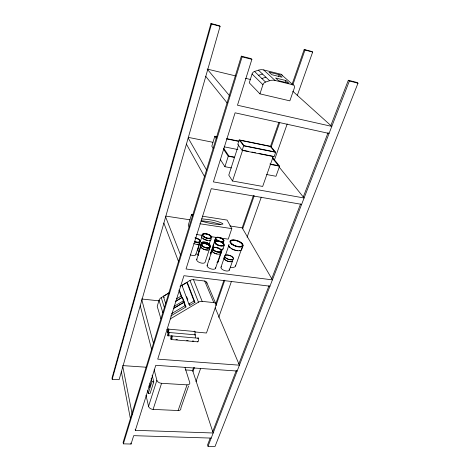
<?xml version="1.0" encoding="UTF-8"?>
<svg xmlns="http://www.w3.org/2000/svg" width="470" height="470" viewBox="0 0 470 470"><rect width="100%" height="100%" fill="white"/><g stroke="black" fill="none" stroke-linecap="round" stroke-linejoin="round"><path stroke-width="0.7" d="M210.959 23.5L112.007 378.109L112.207 379.284L119.116 379.707L220.089 26.308L219.513 25.785L210.959 23.5L211.512 24.017L220.089 26.308M112.207 379.284L211.512 24.017M169.37 292.769L161.245 297.616A4.835 3.872 -18.1 0 0 159.048 300.271L157.221 306.381L160.916 318.801M216.981 136.664L214.837 136.23L211.811 146.17L213.351 148.585M192.982 214.72L191.531 214.49L188.294 225.101L189.128 226.987M292.763 91.245L331.796 126.395L237.473 105.233L251.885 59.343L251.109 58.627L241.357 56.159L123.111 442.364L123.363 443.839L131.054 444.044L133.686 435.661L211.206 438.087M123.363 443.839L242.097 56.864L241.357 56.159M193.564 367.657L192.6 370.425L213.18 432.988L135.366 430.32L155.787 365.302L237.144 371.041M152.11 375.166L153.778 381.852L150.112 393.413L148.291 393.314L151.939 381.74L151.117 378.391M167.708 332.325L168.712 329.141L194.915 331.526M167.89 335.674L168.9 332.478L195.297 334.834M252.067 74.001L249.27 82.814L259.951 93.865L289.849 100.856L294.408 87.837A2.655 2.285 -53 0 0 293.004 84.817L280.913 74.225L263.664 69.942A10.54 9.359 -54.2 0 0 258.424 70.183L254.534 71.463A3.596 3.208 -55.3 0 0 252.067 74.001L262.947 84.712L259.951 93.865M195.937 254.435L199.304 243.859M197.87 249.306L200.044 242.485M200.479 241.122L201.783 237.027M231.393 167.919L224.918 166.703L228.256 156.24L223.379 148.966M188.546 386.035L180.827 408.154A3.613 2.373 19.6 0 1 178.124 410.539L153.108 409.388A4.042 2.685 17.4 0 1 148.549 406.356L156.874 380.283L154.172 369.737M197.852 254.487L200.843 245.152M170.968 339.14L171.996 335.933L198.487 338.253M196.713 259.487L200.954 246.233M239.23 139.901L237.791 144.355L242.167 150.353L274.133 156.71L275.69 152.292L270.732 146.346L239.23 139.901L243.648 145.835L275.69 152.292M238.619 144.742L228.778 175.122L232.509 181.009L262.671 186.437L273.287 156.316M153.108 409.388L161.568 383.303A4.136 2.597 17.5 0 1 156.874 380.283M209.126 244.306L210.46 240.223M242.167 150.353L243.648 145.835M232.509 181.009L242.62 150.212L248.325 151.346M210.666 253.042L214.919 240.135M207.111 265.491L212.135 250.281A4.506 1.974 18.5 0 0 212.135 250.821M212.81 248.236L213.721 245.487M278.457 76.504L279.08 74.648L269.04 72.157L271.866 74.724L282.006 77.227L279.08 74.648M215.583 268.229L220.477 253.747M218.057 261.972L222.234 249.605M222.903 249.088L224.184 245.311A5.217 2.221 18.5 0 0 218.015 240.84A5.217 2.221 18.5 0 0 215.842 244.147A5.217 2.221 18.5 0 0 224.184 245.311M202.417 216.2L227.081 220.072L231.816 228.632L228.244 239.154L219.59 237.891M221.006 267.16L223.979 258.459M225.494 255.157L228.702 245.781M285.208 82.403L285.854 80.511L275.602 77.991L278.575 80.693L288.927 83.225L285.854 80.511M178.124 410.539L187.042 384.854A3.701 2.291 19.5 0 0 189.751 382.58L185.021 367.634M215.695 304.008L223.849 280.555M301.634 204.356L211.259 188.682L186.038 268.993L272.418 279.862L242.179 227.844L253.418 195.526M270.485 146.434L278.875 122.312M292.076 84.342L304.202 49.468L311.863 51.512L312.662 52.07L297.246 95.598M192.97 371.547L194.404 367.434M224.801 280.173L206.465 333.019L194.95 331.967M242.714 228.761L254.229 195.696M271.125 147.204L279.785 122.335M292.804 84.982L304.977 50.026L304.202 49.468M229.337 270.127L232.603 260.774A4.453 1.974 19.1 0 1 231.687 261.496M235.564 265.973L241.222 249.946M241.457 249.282L242.121 247.396M243.09 245.61L241.756 249.382A6.915 2.932 19.1 0 1 233.567 249.752A6.915 2.932 19.1 0 1 229.072 244.359M195.966 381.599L200.614 368.474M218.72 317.35L231.44 281.43M247.097 237.215L261.285 197.147M274.251 160.534L287.217 123.921M272.377 157.268L279.609 166.192L275.984 176.274L266.631 174.523M210.219 438.052L207.581 444.902L208.022 446.312L215.019 446.5L357.993 83.19L356.936 82.45L348.329 80.252L330.845 125.537M212.716 431.589L236.334 370.401M238.854 363.874L269.034 285.684M271.736 278.687L300.559 204.004M303.273 196.971L328.125 132.587M208.022 446.312L349.363 80.993L348.329 80.252M165.693 303.673L163.337 296.264L169.447 292.622M179.992 286.43L189.986 280.467A4.718 3.819 -21.7 0 1 193.505 279.685L204.673 281.031A3.184 2.567 -22.9 0 1 206.888 283.339M182.019 285.437L186.919 282.511L187.836 283.786L194.938 302.322L189.827 305.353L188.881 304.061L182.019 285.437L182.63 286.283M176.708 298.72L181.067 296.124L178.941 290.166M175.792 301.1L182.013 297.398L179.399 290.108M175.287 301.611L182.166 297.522L183.112 298.797L184.311 302.139L174.253 308.12M173.912 306.475L183.365 300.859L182.166 297.522M173.471 308.39L183.782 302.263L184.733 303.544L185.961 306.957L170.71 316.01M171.562 313.654L185.004 305.67L183.782 302.263M188.881 304.061L193.993 301.023L186.919 282.511M170.163 318.995L198.481 302.187A4.953 3.907 -21.9 0 1 202.165 301.352L213.832 302.621A3.343 2.626 -23.1 0 1 215.983 305.688M262.947 84.712A3.76 3.319 -53.1 0 1 265.55 82.062L269.615 80.717A11.022 9.67 -52.2 0 1 275.073 80.446L293.004 84.817M258.547 75.323L262.501 74.019M261.878 78.531L265.885 77.203M201.113 220.653L212.487 222.216L220.829 224.454M201.671 218.873C208.68 219.508 216.241 220.295 222.592 223.479L222.909 224.084C215.736 225.136 208.234 223.056 201.289 221.112M151.939 381.74L153.778 381.852M161.568 383.303L187.042 384.854M122.594 365.589L146.658 367.252M185.309 369.919L192.6 370.425M175.974 339.569L177.401 339.693M186.69 340.486L188.118 340.609M192.406 340.979L193.834 341.103M171.227 339.546L197.7 341.813M169.312 335.797L170.739 335.927M166.879 329.417L168.319 329.546M141.588 298.99L158.972 300.835M269.974 286.195L183.929 275.702L157.72 359.139L239.406 365.184L215.172 307.803M196.519 234.518L202.288 235.364M210.936 236.627L217.428 237.573M199.891 223.767L231.816 228.632M165.981 216.124L189.927 219.807M229.842 225.947L242.179 227.844M234.642 157.156L228.896 156.04L223.62 148.197M269.845 163.983L278.463 165.651L272.483 158.249M228.256 156.24L234.677 157.485M270.338 164.394L279.609 166.192M251.891 152.057L255.457 152.768M259.023 153.479L272.571 156.175M224.249 146.84L237.902 149.554M188.435 137.399L212.834 142.275M226.963 138.703L239.089 141.17M226.564 138.903L238.648 141.364M329.065 133.457L235.088 112.818L213.392 181.89L304.096 197.988L278.857 166.686M207.17 69.067L235.629 75.923M245.587 78.326L250.569 79.524M242.097 56.864L251.885 59.343M349.363 80.993L357.993 83.19M304.977 50.026L312.662 52.07M263.664 69.942L275.073 80.446M258.424 70.183L269.615 80.717M254.534 71.463L265.55 82.062M207.693 69.689L229.736 95.998M205.772 76.404L227.128 102.93M163.337 296.264L164.288 297.51M185.004 305.67L185.961 306.957M183.365 300.859L184.311 302.139M181.067 296.124L182.013 297.398M193.993 301.023L194.938 302.322M215.9 136.735L216.717 137.939M214.837 136.23L216.464 138.656M220.295 159.459L224.918 166.703M188.165 138.027L206.647 170.152M186.42 144.137L204.614 176.761M191.531 214.49L192.459 216.482M206.688 282.353L215.924 303.961M204.673 281.031L213.832 302.621M193.505 279.685L202.165 301.352M165.622 216.94L180.774 255.58M189.986 280.467L198.481 302.187M163.866 223.074L178.759 262.142M186.631 296.693L187.859 300.024M189.339 304.02L189.827 305.353M161.245 297.616L164.441 307.844M159.048 300.271L162.82 312.597M141.875 300.054L153.39 342.994M140.236 305.788L151.722 349.751M149.795 382.921L150.253 384.83L149.343 387.715L148.89 385.805M147.656 390.605L148.291 393.314M145.994 395.217L148.549 406.356M122.817 366.741L132.258 414.587M135.172 429.351L135.366 430.32M121.377 371.782L130.366 418.418M130.871 443.063L131.054 444.044M194.48 334.834A1.992 0.664 -84.8 0 1 195.35 335.01A1.992 0.664 -84.8 0 1 195.191 337.624M194.11 331.538A1.974 0.658 -84.7 0 1 195.038 332.108A1.974 0.658 -84.7 0 1 194.486 334.916M197.659 338.241A2.003 0.676 -85 0 1 198.557 338.494A2.003 0.676 -85 0 1 198.34 341.197A2.003 0.676 -85 0 1 197.406 341.408M197.03 259.041A4.424 2.021 17.9 0 0 199.721 262.589A4.424 2.021 17.9 0 0 205.12 262.237L209.456 249.012A4.471 1.956 18 0 0 209.467 248.483M218.057 260.838A4.676 2.109 18.5 0 1 216.887 262.654M209.373 259.687A4.676 2.109 18.5 0 1 209.867 258.147M198.387 255.645A4.353 1.956 17.9 0 1 198.446 253.624M229.137 268.987A4.418 2.015 19.1 0 1 224.977 270.708A4.418 2.015 19.1 0 1 221.346 266.731M215.577 267.671A4.453 2.05 18.5 0 1 210.783 268.846A4.453 2.05 18.5 0 1 207.405 265.033M211.083 254.153A4.283 1.892 18.4 0 1 211.347 252.249M195.884 253.888A4.365 1.968 17.5 0 1 194.451 255.463A4.365 1.968 17.5 0 1 190.291 254.793M240.27 250.369A6.604 2.802 19.1 0 1 239.124 250.604M237.708 250.61A6.604 2.802 19.1 0 1 231.393 248.507M230.212 247.637A6.604 2.802 19.1 0 1 228.937 245.881M235.541 265.174A6.515 2.92 19.2 0 1 230.241 267.201M220.43 253.506A4.506 1.974 18.5 0 1 219.878 253.829M217.017 253.882A4.506 1.974 18.5 0 1 215.883 253.589M214.784 253.16A4.506 1.974 18.5 0 1 212.428 251.421M220.694 252.519A4.506 1.974 18.5 0 1 220.706 253.06M207.775 249.922A4.471 1.956 18 0 1 203.492 249.059A4.471 1.956 18 0 1 200.931 246.756M200.972 245.704A4.383 1.909 17.9 0 1 200.996 244.682M199.286 243.648A4.406 1.915 17.5 0 1 198.781 243.983M198.035 244.183A4.406 1.915 17.5 0 1 197.1 244.236M199.104 251.656A4.594 2.039 17.9 0 1 198.293 248.9M215.001 240.658A4.324 1.833 18.4 0 1 215.125 239.7M223.109 242.038A4.324 1.833 18.4 0 1 223.009 243.002M210.272 239.935A4.641 1.974 17.9 0 1 209.596 240.199M207.634 240.252A4.641 1.974 17.9 0 1 203.269 238.648M201.853 243.854A4.089 1.774 17.9 0 1 205.678 242.538A4.089 1.774 17.9 0 1 209.461 245.834M195.191 238.096A4.112 1.774 17.5 0 1 199.826 241.233A4.112 1.774 17.5 0 1 194.539 241.48M199.345 242.097A4.671 2.027 17.5 0 1 198.616 244.236A4.671 2.027 17.5 0 1 193.752 243.578M211.224 239.142A5.094 2.162 17.9 0 1 205.214 239.859A5.094 2.162 17.9 0 1 202.035 235.758M200.625 245.657A4.753 2.074 17.9 0 1 201.125 244.153M209.743 248.536A4.759 2.086 18 0 1 203.945 249.4A4.759 2.086 18 0 1 201.636 245.358M223.068 248.524A5.199 2.244 18.5 0 1 221.623 249.805M213.756 247.22A5.199 2.244 18.5 0 1 213.785 244.882M215.16 241.222A4.553 1.933 18.4 0 1 215.413 239.277M223.326 242.074A4.553 1.933 18.4 0 1 223.221 243.084M221.07 252.59A4.906 2.15 18.5 0 1 215.836 253.753A4.906 2.15 18.5 0 1 212.07 249.682M232.856 260.862A4.723 2.091 19.1 0 1 227.057 261.02A4.723 2.091 19.1 0 1 224.313 257.255M230.87 261.643A4.453 1.974 19.1 0 1 226.605 260.674M225.665 260.127A4.453 1.974 19.1 0 1 224.913 259.528M224.396 258.905A4.453 1.974 19.1 0 1 224.161 258.318M224.208 257.789A4.453 1.974 19.1 0 1 224.548 257.372M201.231 243.771A4.759 2.062 17.9 0 1 205.684 242.238A4.759 2.062 17.9 0 1 210.078 246.074M201.988 244.406A4.389 1.904 17.9 0 1 205.126 242.279A4.389 1.904 17.9 0 1 209.738 245.939M195.091 237.82A4.682 2.021 17.5 0 1 200.367 241.398A4.682 2.021 17.5 0 1 194.351 241.674M195.138 237.949A4.412 1.904 17.5 0 1 200.114 241.322A4.412 1.904 17.5 0 1 194.439 241.58M280.913 74.225A2.538 2.215 -54.8 0 1 282.405 75.887M274.844 151.898L244.1 145.7L240.058 140.289L270.326 146.476L274.844 151.898M168.771 335.298A2.021 0.599 -84.5 0 0 168.648 332.079A2.021 0.599 -84.5 0 0 167.772 334.857A2.021 0.599 -84.5 0 0 168.771 335.298M168.577 331.938A2.003 0.593 -84.4 0 0 168.46 328.753A2.003 0.593 -84.4 0 0 167.59 331.514A2.003 0.593 -84.4 0 0 168.577 331.938M171.867 338.776A2.033 0.611 -84.6 0 0 171.738 335.533A2.033 0.611 -84.6 0 0 170.851 338.318A2.033 0.611 -84.6 0 0 171.867 338.776M216.376 244.03A4.418 1.88 18.5 0 0 223.444 245.017A4.418 1.88 18.5 0 0 218.227 241.233A4.418 1.88 18.5 0 0 216.376 244.03M216.899 239.906A3.925 1.651 18.4 0 0 223.262 240.981A3.925 1.651 18.4 0 0 218.879 237.597A3.925 1.651 18.4 0 0 216.899 239.906M204.109 236.739A4.33 1.827 17.9 0 0 210.995 237.562A4.33 1.827 17.9 0 0 205.713 233.942A4.33 1.827 17.9 0 0 204.109 236.739M231.91 243.854A6.175 2.585 19.1 0 0 241.997 245.951A6.175 2.585 19.1 0 0 235.593 240.511A6.175 2.585 19.1 0 0 231.91 243.854M226.182 258.306A4.735 2.08 19 0 0 233.52 258.976A4.735 2.08 19 0 0 227.462 254.934A4.735 2.08 19 0 0 226.182 258.306M226.346 258.253A4.459 1.962 19 0 0 233.261 258.882A4.459 1.962 19 0 0 227.556 255.075A4.459 1.962 19 0 0 226.346 258.253M231.346 243.912A6.938 2.908 19.1 0 0 242.679 246.268A6.938 2.908 19.1 0 0 235.47 240.152A6.938 2.908 19.1 0 0 231.346 243.912M231.581 243.889A6.621 2.773 19.1 0 0 242.403 246.139A6.621 2.773 19.1 0 0 235.523 240.299A6.621 2.773 19.1 0 0 231.581 243.889M216.159 244.077A4.741 2.021 18.5 0 0 223.743 245.134A4.741 2.021 18.5 0 0 218.145 241.075A4.741 2.021 18.5 0 0 216.159 244.077M216.611 239.953A4.33 1.827 18.4 0 0 223.638 241.139A4.33 1.827 18.4 0 0 218.791 237.397A4.33 1.827 18.4 0 0 216.611 239.953M216.447 239.982A4.565 1.921 18.4 0 0 223.843 241.228A4.565 1.921 18.4 0 0 218.744 237.285A4.565 1.921 18.4 0 0 216.447 239.982M203.61 236.862A5.105 2.156 17.9 0 0 211.717 237.826A5.105 2.156 17.9 0 0 205.484 233.567A5.105 2.156 17.9 0 0 203.61 236.862M203.904 236.792A4.647 1.962 17.9 0 0 211.288 237.667A4.647 1.962 17.9 0 0 205.619 233.784A4.647 1.962 17.9 0 0 203.904 236.792M203.363 246.562A4.154 1.81 18 0 0 209.773 246.997A4.154 1.81 18 0 0 204.333 243.589A4.154 1.81 18 0 0 203.363 246.562M202.388 246.051A4.477 1.945 18 0 0 209.779 247.531A4.477 1.945 18 0 0 205.302 243.572A4.477 1.945 18 0 0 202.388 246.051M202.165 246.074A4.77 2.074 18 0 0 210.037 247.649A4.77 2.074 18 0 0 205.261 243.431A4.77 2.074 18 0 0 202.165 246.074M213.879 250.105A4.224 1.839 18.5 0 0 220.818 251.462A4.224 1.839 18.5 0 0 216.482 247.702A4.224 1.839 18.5 0 0 213.879 250.105M213.662 250.128A4.518 1.968 18.5 0 0 221.082 251.585A4.518 1.968 18.5 0 0 216.435 247.561A4.518 1.968 18.5 0 0 213.662 250.128M213.362 250.163A4.912 2.139 18.5 0 0 221.435 251.744A4.912 2.139 18.5 0 0 216.376 247.373A4.912 2.139 18.5 0 0 213.362 250.163"/></g></svg>
